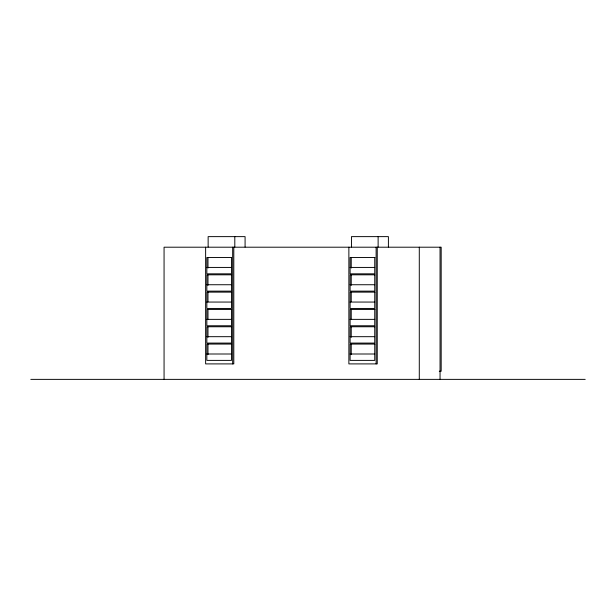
<?xml version="1.0" encoding="UTF-8"?>
<svg xmlns="http://www.w3.org/2000/svg" width="616" height="616" viewBox="0 0 616 616"><rect width="100%" height="100%" fill="white"/><g stroke="black" fill="none" stroke-linecap="round" stroke-linejoin="round"><path stroke-width="0.92" d="M231.662 257.503L206.845 257.503L206.845 273.827L231.485 273.827L231.485 257.503M374.921 257.503L350.104 257.503L350.104 273.827L374.736 273.827L374.736 257.503M206.845 267.429L231.485 267.429M350.104 267.429L374.736 267.429M231.662 274.813L206.845 274.813L206.845 291.137L231.485 291.137L231.485 274.813M374.921 274.813L350.104 274.813L350.104 291.137L374.736 291.137L374.736 274.813M206.845 284.738L231.485 284.738M350.104 284.738L374.736 284.738M231.662 292.13L206.845 292.13L206.845 308.454L231.485 308.454L231.485 292.13M374.921 292.13L350.104 292.13L350.104 308.454L374.736 308.454L374.736 292.13M206.845 302.056L231.485 302.056M350.104 302.056L374.736 302.056M231.662 309.44L206.845 309.44L206.845 325.764L231.485 325.764L231.485 309.44M374.921 309.44L350.104 309.44L350.104 325.764L374.736 325.764L374.736 309.44M206.845 319.365L231.485 319.365M350.104 319.365L374.736 319.365M231.662 326.757L206.845 326.757L206.845 343.081L231.485 343.081L231.485 326.757M374.921 326.757L350.104 326.757L350.104 343.081L374.736 343.081L374.736 326.757M206.845 336.683L231.485 336.683M350.104 336.683L374.736 336.683M231.662 344.067L206.845 344.067L206.845 360.391L231.485 360.391L231.485 344.067M374.921 344.067L350.104 344.067L350.104 360.391L374.736 360.391L374.736 344.067M206.845 354L231.485 354M350.104 354L374.736 354M439.285 371.24L441.179 371.24L441.179 247.201L164.064 247.201L164.064 379.371M30.8 379.371L585.2 379.371M440.047 247.201L440.047 379.371M419.288 247.201L419.288 379.371M388.403 247.016L388.403 236.629L351.459 236.629L351.459 247.016M378.124 236.629L378.124 247.016M377.254 247.201L377.254 363.902L348.872 363.902L348.872 247.201M376.122 247.201L376.122 363.902M351.236 257.503L351.236 268.068M351.236 274.813L351.236 285.377M351.236 292.13L351.236 301.732M351.236 309.44L351.236 319.042M351.236 326.757L351.236 337.322M351.236 344.067L351.236 354.631M245.083 247.016L245.083 236.629L208.139 236.629L208.139 247.016M234.804 236.629L234.804 247.016M233.803 247.201L233.803 363.902L205.629 363.902L205.629 247.201M232.671 247.201L232.671 363.902M207.977 257.503L207.977 268.068M207.977 274.813L207.977 285.377M207.977 292.13L207.977 301.732M207.977 309.44L207.977 319.042M207.977 326.757L207.977 337.322M207.977 344.067L207.977 354.631"/></g></svg>
